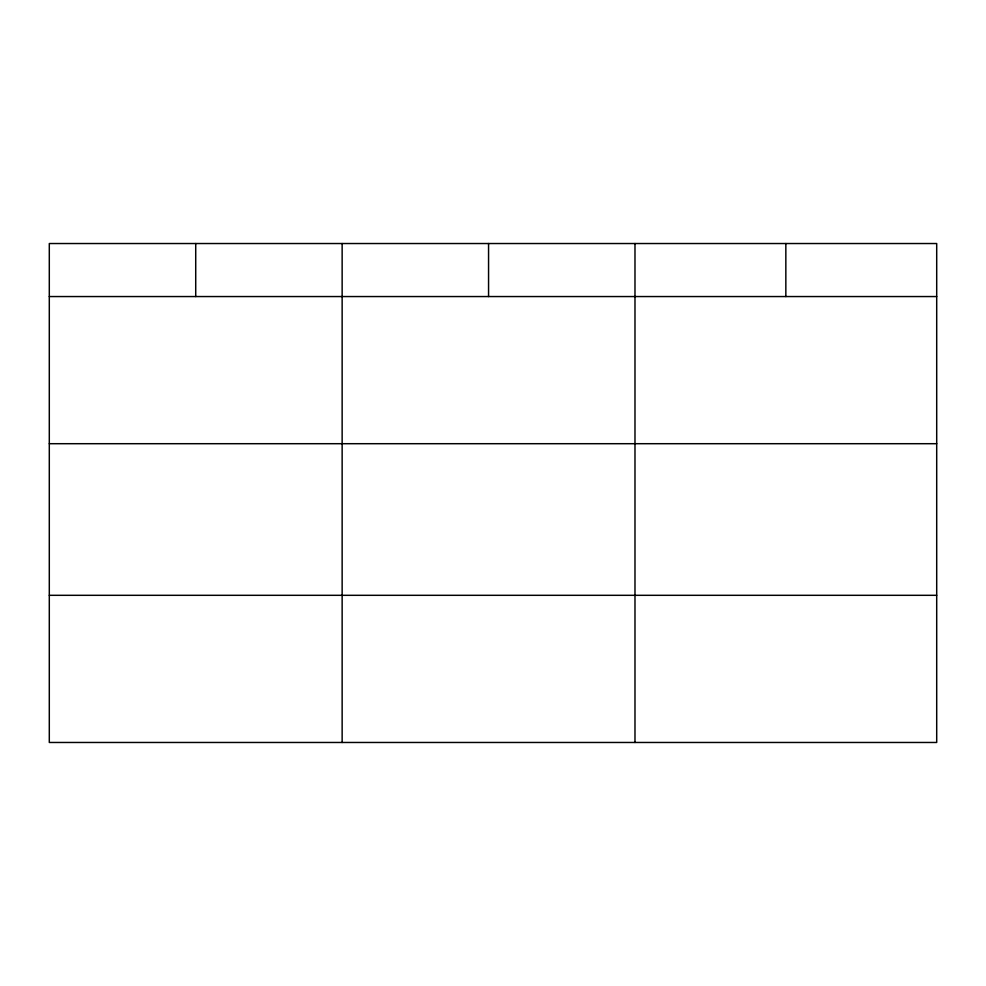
<?xml version="1.0" encoding="UTF-8"?>
<svg xmlns="http://www.w3.org/2000/svg" width="986" height="986" viewBox="0 0 986 986"><rect width="100%" height="100%" fill="white"/><g stroke="black" fill="none" stroke-linecap="round" stroke-linejoin="round"><path stroke-width="1.48" d="M936.7 443.7L936.7 243.53L49.3 243.53L49.3 742.47L936.7 742.47L936.7 443.7L49.3 443.7M49.3 296.552L936.7 296.552M49.3 595.31L936.7 595.31M785.842 243.53L785.842 296.552M634.984 243.53L634.984 742.47M488.563 243.53L488.563 296.552M342.142 243.53L342.142 742.47M195.721 243.53L195.721 296.552"/></g></svg>
